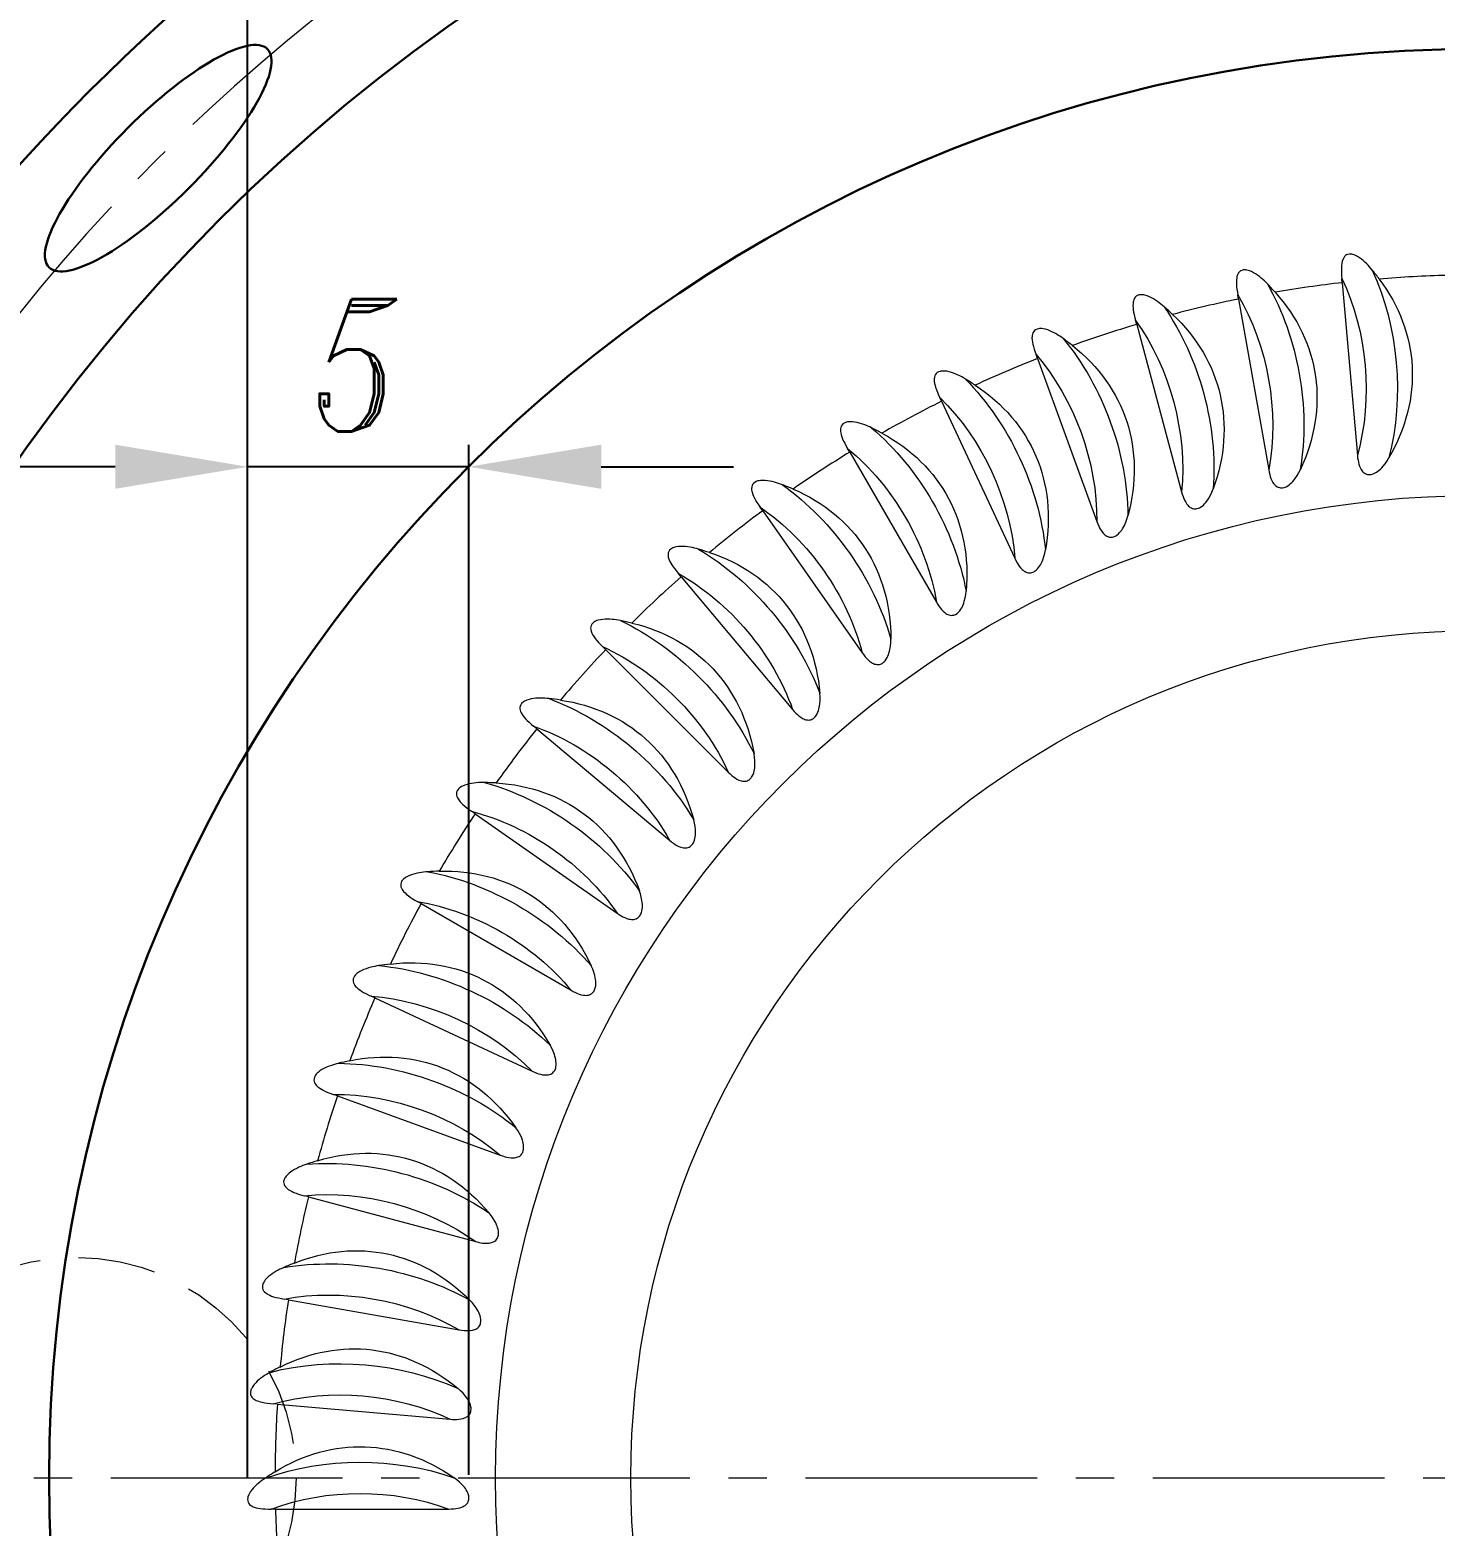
# Model space of a CAD drawing. Extents: x 197 to 911, y -8 to 441.
# Drawn here: x 518.66 to 550.51, y 182.52 to 216.45 of the extents above; entities that cross this region are included whole.
import ezdxf

# ---------------------------------------------------------------- set-up
doc = ezdxf.new("R2010")
doc.units = 0
doc.header["$LTSCALE"] = 7
doc.header["$MEASUREMENT"] = 0
doc.linetypes.add('CENTER2', pattern=[1.125, 0.75, -0.125, 0.125, -0.125])
doc.linetypes.add('HIDDEN', pattern=[0.375, 0.25, -0.125])
doc.layers.get('0').update_dxf_attribs({"linetype": 'CONTINUOUS', "lineweight": 15})
for name, color, linetype, lineweight in [('1', 1, 'CENTER2', 15), ('2', 2, 'HIDDEN', 15), ('3', 3, 'CONTINUOUS', 30), ('8', 250, 'CONTINUOUS', 15)]:
    doc.layers.add(name, color=color, linetype=linetype, lineweight=lineweight)
doc.styles.add('ITALICT', font='ITALICT.shx', dxfattribs={"width": 0.8, "height": 3})
doc.dimstyles.get("Standard").update_dxf_attribs({"dimtxt": 3, "dimasz": 3, "dimexe": 0.5, "dimexo": 0.5, "dimgap": 0.8, "dimtad": 1, "dimdsep": 46, "dimtxsty": 'ITALICT', "dimcen": 0.09, "dimazin": 2, "dimtfac": 1, "dimtmove": 0, "dimatfit": 3, "dimfxl": 1, "dimtolj": 1, "dimtzin": 0, "dimarcsym": 0})

# ---------------------------------------------------------------- blocks, each defined once
blk = doc.blocks.new('*D32')
at = {"color": 0, "lineweight": -2, "transparency": 16777216}
for p, q in [((491.115, 205.588), (474.637, 211.586)), ((488.491, 183.614), (469.704, 183.614))]:
    blk.add_line(p, q, dxfattribs=at)
blk.add_arc((551.491, 183.614), 81.286, 162.11471, 177.88529, dxfattribs=at)
at = {"color": 0, "transparency": 16777216}
for points in [[(473.66, 208.74), (474.606, 208.415), (475.106, 211.415)], [(470.76, 186.604), (469.76, 186.622), (470.204, 183.614)]]:
    blk.add_solid(points, dxfattribs=at)
at = {"color": 0, "transparency": 16777216, "insert": (469.174, 198.128), "char_height": 3, "attachment_point": 5, "rotation": 80, "style": 'ITALICT'}
blk.add_mtext('\\A1;20°', dxfattribs=at)
blk = doc.blocks.new('*D33')
at = {"color": 0, "lineweight": -2, "transparency": 16777216}
for p, q in [((499.341, 235.763), (487.736, 247.368)), ((488.491, 183.614), (461.329, 183.614))]:
    blk.add_line(p, q, dxfattribs=at)
blk.add_arc((551.491, 183.614), 89.662, 136.91715, 178.08285, dxfattribs=at)
at = {"color": 0, "transparency": 16777216}
for points in [[(485.645, 245.205), (486.364, 244.51), (488.09, 247.014)], [(462.379, 186.605), (461.379, 186.621), (461.829, 183.614)]]:
    blk.add_solid(points, dxfattribs=at)
at = {"color": 0, "transparency": 16777216, "insert": (466.529, 218.806), "char_height": 3, "attachment_point": 5, "rotation": 67.5, "style": 'ITALICT'}
blk.add_mtext('\\A1;45°', dxfattribs=at)
blk = doc.blocks.new('*D41')
at = {"color": 0, "lineweight": -2, "transparency": 16777216}
for p, q in [((523.592, 183.608), (523.592, 218.258)), ((579.387, 184.567), (579.387, 218.258)), ((526.592, 217.758), (576.387, 217.758))]:
    blk.add_line(p, q, dxfattribs=at)
at = {"color": 0, "transparency": 16777216}
for points in [[(526.592, 218.258), (526.592, 217.258), (523.592, 217.758)], [(576.387, 218.258), (576.387, 217.258), (579.387, 217.758)]]:
    blk.add_solid(points, dxfattribs=at)
at = {"color": 0, "transparency": 16777216, "insert": (550.895, 220.058), "char_height": 3, "attachment_point": 5, "style": 'ITALICT'}
blk.add_mtext('\\A1;55.8', dxfattribs=at)
blk = doc.blocks.new('*D42')
at = {"color": 0, "lineweight": -2, "transparency": 16777216}
for p, q in [((523.592, 183.608), (523.592, 207.042)), ((528.609, 183.681), (528.609, 207.042)), ((520.592, 206.542), (517.592, 206.542)), ((528.609, 206.542), (523.592, 206.542)), ((531.609, 206.542), (534.609, 206.542))]:
    blk.add_line(p, q, dxfattribs=at)
at = {"color": 0, "transparency": 16777216}
for points in [[(520.592, 207.042), (520.592, 206.042), (523.592, 206.542)], [(531.609, 207.042), (531.609, 206.042), (528.609, 206.542)]]:
    blk.add_solid(points, dxfattribs=at)
at = {"color": 0, "transparency": 16777216, "insert": (526.101, 208.842), "char_height": 3, "attachment_point": 5, "style": 'ITALICT'}
blk.add_mtext('\\A1;5', dxfattribs=at)

msp = doc.modelspace()

# ---------------------------------------------------------------- linework, layer by layer
at = {"layer": '1'}
msp.add_line((488.991, 183.614), (613.991, 183.614), dxfattribs=at)
for radius, start, end in [(57, 12.6703, 166.5373), (42.322, 126.4118, 143.5882)]:
    msp.add_arc((551.491, 183.614), radius, start, end, dxfattribs=at)
at = {"layer": '2'}
msp.add_circle((519.691, 183.614), 5, dxfattribs=at)
at = {"layer": '3'}
for radius in [44.5, 44.5, 40.355, 32.4]:
    msp.add_circle((551.491, 183.614), radius, dxfattribs=at)
msp.add_ellipse((521.565, 213.539), major_axis=(2.475, 2.475), ratio=0.27762, dxfattribs=at)
at = {"layer": '8', "ltscale": 0.001496}
for p, q in [((548.395, 210.872), (548.4, 210.812)), ((546.031, 210.499), (546.041, 210.44)), ((543.708, 209.92), (543.724, 209.863)), ((539.258, 208.169), (539.284, 208.115)), ((533.32, 204.167), (533.358, 204.121)), ((530.027, 200.699), (530.073, 200.661)), ((527.386, 196.712), (527.438, 196.683)), ((526.336, 194.562), (526.39, 194.537)), ((524.817, 190.027), (524.875, 190.012))]:
    msp.add_line(p, q, dxfattribs=at)
at = {"layer": '8', "ltscale": 0.002435}
for p, q in [((548.41, 210.716), (548.4, 210.812)), ((546.059, 210.344), (546.041, 210.44)), ((543.75, 209.769), (543.724, 209.863)), ((541.5, 208.995), (541.466, 209.086)), ((539.326, 208.027), (539.284, 208.115)), ((537.244, 206.874), (537.195, 206.958)), ((535.271, 205.544), (535.215, 205.623)), ((533.422, 204.047), (533.358, 204.121)), ((531.71, 202.394), (531.64, 202.463)), ((530.148, 200.599), (530.073, 200.661)), ((528.749, 198.674), (528.669, 198.729)), ((527.523, 196.635), (527.438, 196.683)), ((526.479, 194.496), (526.39, 194.537)), ((525.626, 192.275), (525.534, 192.308)), ((524.969, 189.988), (524.875, 190.012)), ((524.515, 187.652), (524.419, 187.668)), ((524.265, 185.286), (524.168, 185.293)), ((524.223, 182.906), (524.126, 182.906))]:
    msp.add_line(p, q, dxfattribs=at)
at = {"layer": '8', "ltscale": 0.098246}
for p, q in [((548.41, 210.716), (548.752, 206.801)), ((543.75, 209.769), (544.767, 205.973)), ((539.326, 208.027), (540.987, 204.466)), ((535.271, 205.544), (537.525, 202.325)), ((528.749, 198.674), (531.968, 196.42)), ((526.479, 194.496), (530.041, 192.836)), ((525.626, 192.275), (529.319, 190.931)), ((524.223, 182.906), (528.153, 182.906))]:
    msp.add_line(p, q, dxfattribs=at)
at = {"layer": '8', "ltscale": 0.098245}
for p, q in [((546.059, 210.344), (546.742, 206.474)), ((541.5, 208.995), (542.844, 205.302)), ((537.244, 206.874), (539.209, 203.471)), ((533.422, 204.047), (535.948, 201.037)), ((531.71, 202.394), (534.488, 199.616)), ((530.148, 200.599), (533.158, 198.073)), ((527.523, 196.635), (530.926, 194.67)), ((524.969, 189.988), (528.765, 188.971)), ((524.515, 187.652), (528.385, 186.97)), ((524.265, 185.286), (528.18, 184.943))]:
    msp.add_line(p, q, dxfattribs=at)
at = {"layer": '8', "ltscale": 0.001497}
for p, q in [((541.445, 209.142), (541.466, 209.086)), ((537.165, 207.01), (537.195, 206.958)), ((535.18, 205.672), (535.215, 205.623)), ((531.598, 202.505), (531.64, 202.463)), ((528.619, 198.763), (528.669, 198.729)), ((525.478, 192.328), (525.534, 192.308)), ((524.36, 187.678), (524.419, 187.668)), ((524.109, 185.298), (524.168, 185.293)), ((524.066, 182.905), (524.126, 182.906))]:
    msp.add_line(p, q, dxfattribs=at)
at = {"layer": '8'}
for points in [[(548.963, 211.147), (548.924, 211.184), (548.883, 211.221), (548.843, 211.253), (548.801, 211.283), (548.756, 211.311), (548.709, 211.335), (548.68, 211.347), (548.651, 211.356), (548.63, 211.361), (548.608, 211.364), (548.572, 211.365), (548.538, 211.359), (548.509, 211.348), (548.484, 211.33), (548.462, 211.309), (548.442, 211.281), (548.427, 211.25), (548.417, 211.225), (548.41, 211.201), (548.399, 211.15), (548.393, 211.105), (548.39, 211.06), (548.389, 211.003), (548.39, 210.945), (548.395, 210.872)], [(546.573, 210.822), (546.531, 210.856), (546.487, 210.888), (546.444, 210.917), (546.4, 210.943), (546.352, 210.967), (546.303, 210.987), (546.274, 210.996), (546.244, 211.003), (546.222, 211.006), (546.2, 211.007), (546.165, 211.005), (546.131, 210.996), (546.104, 210.982), (546.08, 210.963), (546.06, 210.94), (546.043, 210.91), (546.03, 210.878), (546.023, 210.853), (546.017, 210.827), (546.011, 210.776), (546.009, 210.73), (546.01, 210.685), (546.014, 210.628), (546.02, 210.571), (546.031, 210.499)], [(544.22, 210.289), (544.175, 210.32), (544.129, 210.348), (544.084, 210.373), (544.037, 210.396), (543.988, 210.416), (543.937, 210.431), (543.907, 210.438), (543.877, 210.442), (543.855, 210.443), (543.833, 210.442), (543.798, 210.437), (543.765, 210.425), (543.739, 210.409), (543.716, 210.387), (543.699, 210.362), (543.684, 210.331), (543.674, 210.298), (543.669, 210.272), (543.666, 210.247), (543.665, 210.195), (543.667, 210.15), (543.671, 210.104), (543.68, 210.048), (543.691, 209.992), (543.708, 209.92)], [(541.923, 209.554), (541.875, 209.581), (541.827, 209.605), (541.779, 209.626), (541.731, 209.644), (541.681, 209.66), (541.629, 209.671), (541.598, 209.675), (541.568, 209.676), (541.545, 209.675), (541.523, 209.673), (541.489, 209.664), (541.458, 209.649), (541.433, 209.631), (541.413, 209.608), (541.397, 209.581), (541.385, 209.549), (541.378, 209.515), (541.376, 209.489), (541.375, 209.463), (541.378, 209.412), (541.384, 209.367), (541.392, 209.322), (541.406, 209.267), (541.422, 209.211), (541.445, 209.142)], [(539.699, 208.622), (539.649, 208.644), (539.598, 208.664), (539.549, 208.681), (539.5, 208.695), (539.448, 208.706), (539.395, 208.712), (539.365, 208.713), (539.334, 208.712), (539.312, 208.709), (539.29, 208.705), (539.257, 208.693), (539.227, 208.676), (539.204, 208.655), (539.185, 208.631), (539.172, 208.603), (539.163, 208.57), (539.159, 208.535), (539.159, 208.509), (539.16, 208.483), (539.168, 208.432), (539.178, 208.388), (539.19, 208.344), (539.208, 208.29), (539.229, 208.237), (539.258, 208.169)], [(537.564, 207.499), (537.512, 207.516), (537.46, 207.532), (537.41, 207.544), (537.359, 207.554), (537.307, 207.56), (537.254, 207.562), (537.223, 207.561), (537.193, 207.557), (537.171, 207.552), (537.15, 207.546), (537.118, 207.532), (537.089, 207.512), (537.068, 207.489), (537.052, 207.463), (537.041, 207.434), (537.035, 207.4), (537.034, 207.366), (537.036, 207.34), (537.04, 207.314), (537.051, 207.264), (537.065, 207.22), (537.081, 207.178), (537.104, 207.126), (537.13, 207.074), (537.165, 207.01)], [(548.752, 206.801), (548.758, 206.744), (548.767, 206.688), (548.775, 206.645), (548.786, 206.602), (548.802, 206.553), (548.822, 206.507), (548.836, 206.482), (548.853, 206.457), (548.868, 206.438), (548.885, 206.42), (548.908, 206.402), (548.932, 206.387), (548.957, 206.376), (548.983, 206.369), (549.004, 206.366), (549.024, 206.366), (549.066, 206.37), (549.088, 206.375), (549.11, 206.383), (549.153, 206.401), (549.187, 206.421), (549.219, 206.443), (549.247, 206.466), (549.273, 206.489), (549.304, 206.52), (549.334, 206.552), (549.382, 206.612), (549.426, 206.676), (549.467, 206.742)], [(546.742, 206.474), (546.753, 206.418), (546.766, 206.363), (546.778, 206.32), (546.793, 206.279), (546.813, 206.232), (546.837, 206.187), (546.853, 206.163), (546.872, 206.141), (546.889, 206.123), (546.907, 206.106), (546.931, 206.09), (546.957, 206.077), (546.983, 206.069), (547.01, 206.064), (547.03, 206.063), (547.051, 206.064), (547.091, 206.072), (547.113, 206.079), (547.135, 206.088), (547.175, 206.111), (547.207, 206.133), (547.238, 206.159), (547.264, 206.183), (547.288, 206.209), (547.316, 206.242), (547.343, 206.277), (547.386, 206.341), (547.424, 206.408), (547.459, 206.478)], [(535.535, 206.194), (535.482, 206.207), (535.429, 206.218), (535.378, 206.226), (535.327, 206.231), (535.274, 206.233), (535.221, 206.23), (535.19, 206.226), (535.16, 206.22), (535.139, 206.213), (535.118, 206.205), (535.088, 206.188), (535.061, 206.166), (535.042, 206.141), (535.028, 206.114), (535.02, 206.084), (535.017, 206.05), (535.019, 206.015), (535.023, 205.99), (535.029, 205.964), (535.045, 205.915), (535.063, 205.873), (535.083, 205.832), (535.11, 205.782), (535.14, 205.733), (535.18, 205.672)], [(544.767, 205.973), (544.783, 205.918), (544.801, 205.864), (544.817, 205.823), (544.835, 205.783), (544.86, 205.738), (544.888, 205.696), (544.906, 205.673), (544.926, 205.652), (544.944, 205.636), (544.964, 205.621), (544.99, 205.607), (545.017, 205.596), (545.043, 205.59), (545.07, 205.588), (545.091, 205.589), (545.111, 205.592), (545.151, 205.603), (545.172, 205.612), (545.192, 205.623), (545.231, 205.649), (545.261, 205.674), (545.289, 205.702), (545.313, 205.729), (545.335, 205.757), (545.36, 205.792), (545.383, 205.829), (545.42, 205.897), (545.453, 205.967), (545.482, 206.039)], [(542.844, 205.302), (542.865, 205.249), (542.887, 205.197), (542.907, 205.157), (542.929, 205.118), (542.956, 205.076), (542.988, 205.036), (543.008, 205.015), (543.03, 204.996), (543.05, 204.982), (543.071, 204.969), (543.098, 204.957), (543.126, 204.949), (543.152, 204.945), (543.179, 204.945), (543.2, 204.947), (543.22, 204.952), (543.258, 204.967), (543.279, 204.978), (543.298, 204.991), (543.334, 205.02), (543.362, 205.048), (543.387, 205.078), (543.409, 205.106), (543.428, 205.136), (543.45, 205.174), (543.47, 205.212), (543.501, 205.283), (543.528, 205.356), (543.55, 205.43)], [(533.628, 204.718), (533.574, 204.726), (533.52, 204.732), (533.468, 204.736), (533.417, 204.737), (533.364, 204.734), (533.311, 204.726), (533.281, 204.72), (533.252, 204.71), (533.232, 204.702), (533.212, 204.692), (533.183, 204.672), (533.158, 204.648), (533.141, 204.622), (533.13, 204.593), (533.124, 204.563), (533.124, 204.529), (533.129, 204.494), (533.136, 204.469), (533.144, 204.445), (533.164, 204.397), (533.185, 204.357), (533.208, 204.318), (533.24, 204.27), (533.274, 204.224), (533.32, 204.167)], [(540.987, 204.466), (541.012, 204.415), (541.039, 204.365), (541.062, 204.327), (541.087, 204.29), (541.118, 204.251), (541.153, 204.214), (541.175, 204.195), (541.199, 204.177), (541.22, 204.165), (541.242, 204.154), (541.269, 204.144), (541.298, 204.138), (541.325, 204.137), (541.352, 204.139), (541.372, 204.144), (541.392, 204.15), (541.429, 204.168), (541.448, 204.181), (541.466, 204.195), (541.5, 204.228), (541.525, 204.258), (541.548, 204.29), (541.566, 204.32), (541.583, 204.351), (541.602, 204.391), (541.618, 204.431), (541.643, 204.504), (541.663, 204.579), (541.679, 204.655)], [(539.209, 203.471), (539.239, 203.422), (539.27, 203.375), (539.296, 203.339), (539.324, 203.305), (539.359, 203.268), (539.397, 203.234), (539.421, 203.217), (539.445, 203.202), (539.468, 203.191), (539.491, 203.182), (539.519, 203.175), (539.548, 203.172), (539.575, 203.173), (539.601, 203.178), (539.621, 203.184), (539.64, 203.192), (539.676, 203.213), (539.694, 203.227), (539.711, 203.243), (539.741, 203.278), (539.764, 203.31), (539.783, 203.344), (539.799, 203.376), (539.813, 203.409), (539.828, 203.45), (539.841, 203.491), (539.86, 203.566), (539.873, 203.643), (539.882, 203.72)], [(531.856, 203.08), (531.802, 203.084), (531.748, 203.086), (531.696, 203.085), (531.645, 203.081), (531.592, 203.073), (531.541, 203.062), (531.511, 203.052), (531.483, 203.041), (531.463, 203.03), (531.444, 203.019), (531.417, 202.997), (531.394, 202.97), (531.38, 202.943), (531.371, 202.913), (531.368, 202.883), (531.371, 202.848), (531.379, 202.815), (531.388, 202.79), (531.398, 202.766), (531.422, 202.721), (531.447, 202.682), (531.474, 202.646), (531.509, 202.601), (531.547, 202.558), (531.598, 202.505)], [(537.525, 202.325), (537.559, 202.279), (537.594, 202.234), (537.624, 202.201), (537.654, 202.17), (537.692, 202.136), (537.733, 202.106), (537.758, 202.091), (537.784, 202.078), (537.807, 202.069), (537.831, 202.062), (537.86, 202.057), (537.889, 202.057), (537.915, 202.06), (537.942, 202.067), (537.961, 202.075), (537.979, 202.084), (538.012, 202.109), (538.029, 202.125), (538.045, 202.142), (538.072, 202.179), (538.091, 202.213), (538.108, 202.249), (538.121, 202.282), (538.133, 202.316), (538.144, 202.358), (538.153, 202.4), (538.165, 202.477), (538.172, 202.554), (538.174, 202.632)], [(530.235, 201.295), (530.18, 201.294), (530.126, 201.291), (530.074, 201.285), (530.023, 201.277), (529.972, 201.265), (529.921, 201.249), (529.893, 201.237), (529.866, 201.223), (529.847, 201.211), (529.829, 201.198), (529.804, 201.173), (529.784, 201.145), (529.772, 201.117), (529.766, 201.086), (529.766, 201.056), (529.771, 201.022), (529.782, 200.989), (529.793, 200.965), (529.805, 200.942), (529.833, 200.899), (529.861, 200.863), (529.891, 200.829), (529.93, 200.787), (529.972, 200.748), (530.027, 200.699)], [(535.948, 201.037), (535.985, 200.994), (536.024, 200.952), (536.056, 200.922), (536.09, 200.893), (536.131, 200.863), (536.174, 200.836), (536.2, 200.824), (536.227, 200.813), (536.251, 200.806), (536.275, 200.801), (536.304, 200.799), (536.333, 200.801), (536.359, 200.806), (536.385, 200.816), (536.403, 200.825), (536.42, 200.836), (536.452, 200.864), (536.467, 200.881), (536.481, 200.899), (536.505, 200.939), (536.521, 200.975), (536.535, 201.012), (536.545, 201.046), (536.553, 201.081), (536.561, 201.123), (536.567, 201.167), (536.572, 201.244), (536.572, 201.321), (536.567, 201.399)], [(534.488, 199.616), (534.529, 199.576), (534.572, 199.539), (534.607, 199.511), (534.642, 199.485), (534.686, 199.458), (534.731, 199.436), (534.758, 199.425), (534.786, 199.417), (534.81, 199.412), (534.835, 199.41), (534.864, 199.41), (534.893, 199.414), (534.919, 199.422), (534.943, 199.434), (534.96, 199.445), (534.977, 199.458), (535.005, 199.487), (535.019, 199.506), (535.031, 199.526), (535.052, 199.567), (535.065, 199.604), (535.076, 199.642), (535.083, 199.677), (535.088, 199.712), (535.092, 199.756), (535.094, 199.799), (535.092, 199.876), (535.085, 199.954), (535.074, 200.03)], [(528.774, 199.375), (528.72, 199.37), (528.666, 199.362), (528.616, 199.352), (528.566, 199.339), (528.515, 199.323), (528.466, 199.302), (528.439, 199.288), (528.413, 199.271), (528.396, 199.258), (528.379, 199.243), (528.356, 199.216), (528.338, 199.186), (528.329, 199.157), (528.325, 199.126), (528.328, 199.096), (528.337, 199.063), (528.351, 199.031), (528.363, 199.008), (528.377, 198.986), (528.409, 198.946), (528.44, 198.912), (528.473, 198.881), (528.516, 198.843), (528.56, 198.807), (528.619, 198.763)], [(533.158, 198.073), (533.203, 198.037), (533.249, 198.003), (533.285, 197.979), (533.323, 197.956), (533.369, 197.934), (533.416, 197.915), (533.444, 197.907), (533.472, 197.901), (533.497, 197.898), (533.521, 197.898), (533.55, 197.901), (533.579, 197.908), (533.604, 197.918), (533.627, 197.931), (533.643, 197.944), (533.659, 197.958), (533.685, 197.99), (533.697, 198.01), (533.707, 198.03), (533.724, 198.074), (533.734, 198.112), (533.741, 198.15), (533.745, 198.186), (533.747, 198.221), (533.747, 198.265), (533.745, 198.308), (533.737, 198.385), (533.723, 198.462), (533.705, 198.537)], [(527.487, 197.335), (527.434, 197.325), (527.381, 197.312), (527.331, 197.298), (527.282, 197.281), (527.234, 197.26), (527.187, 197.236), (527.161, 197.219), (527.137, 197.2), (527.12, 197.185), (527.105, 197.169), (527.084, 197.141), (527.069, 197.109), (527.062, 197.079), (527.062, 197.048), (527.067, 197.018), (527.078, 196.986), (527.095, 196.955), (527.11, 196.934), (527.126, 196.913), (527.161, 196.876), (527.194, 196.845), (527.23, 196.816), (527.276, 196.783), (527.323, 196.751), (527.386, 196.712)], [(531.968, 196.42), (532.015, 196.388), (532.064, 196.359), (532.102, 196.338), (532.142, 196.318), (532.189, 196.3), (532.238, 196.285), (532.267, 196.28), (532.295, 196.276), (532.32, 196.276), (532.345, 196.278), (532.373, 196.283), (532.401, 196.292), (532.425, 196.304), (532.447, 196.32), (532.462, 196.334), (532.476, 196.349), (532.499, 196.384), (532.51, 196.404), (532.518, 196.426), (532.531, 196.47), (532.538, 196.509), (532.542, 196.548), (532.543, 196.584), (532.541, 196.619), (532.538, 196.663), (532.532, 196.706), (532.517, 196.782), (532.497, 196.857), (532.472, 196.93)], [(526.382, 195.191), (526.33, 195.176), (526.278, 195.159), (526.23, 195.14), (526.183, 195.119), (526.136, 195.094), (526.092, 195.065), (526.068, 195.047), (526.045, 195.026), (526.03, 195.01), (526.016, 194.992), (525.998, 194.962), (525.986, 194.929), (525.982, 194.899), (525.984, 194.868), (525.991, 194.838), (526.006, 194.807), (526.025, 194.778), (526.041, 194.758), (526.059, 194.739), (526.097, 194.705), (526.134, 194.677), (526.171, 194.652), (526.22, 194.622), (526.27, 194.594), (526.336, 194.562)], [(530.926, 194.67), (530.976, 194.642), (531.027, 194.617), (531.067, 194.599), (531.109, 194.584), (531.157, 194.569), (531.207, 194.559), (531.236, 194.556), (531.265, 194.555), (531.29, 194.557), (531.314, 194.561), (531.342, 194.569), (531.369, 194.58), (531.392, 194.594), (531.412, 194.612), (531.426, 194.627), (531.439, 194.644), (531.459, 194.68), (531.467, 194.701), (531.474, 194.723), (531.483, 194.769), (531.486, 194.808), (531.486, 194.847), (531.484, 194.883), (531.48, 194.918), (531.473, 194.961), (531.463, 195.004), (531.442, 195.078), (531.415, 195.151), (531.384, 195.222)], [(530.041, 192.836), (530.093, 192.812), (530.146, 192.792), (530.188, 192.778), (530.23, 192.766), (530.28, 192.755), (530.33, 192.75), (530.359, 192.749), (530.388, 192.751), (530.413, 192.755), (530.437, 192.761), (530.464, 192.771), (530.489, 192.785), (530.511, 192.801), (530.53, 192.82), (530.543, 192.836), (530.554, 192.854), (530.57, 192.892), (530.577, 192.914), (530.582, 192.937), (530.587, 192.983), (530.587, 193.022), (530.583, 193.061), (530.578, 193.096), (530.571, 193.131), (530.56, 193.173), (530.547, 193.215), (530.519, 193.287), (530.486, 193.357), (530.449, 193.425)], [(525.469, 192.959), (525.418, 192.939), (525.368, 192.918), (525.322, 192.895), (525.277, 192.87), (525.232, 192.841), (525.191, 192.808), (525.168, 192.787), (525.147, 192.765), (525.134, 192.747), (525.121, 192.729), (525.106, 192.697), (525.097, 192.663), (525.095, 192.633), (525.1, 192.602), (525.11, 192.573), (525.127, 192.543), (525.149, 192.516), (525.167, 192.498), (525.186, 192.48), (525.227, 192.449), (525.266, 192.425), (525.306, 192.403), (525.357, 192.378), (525.409, 192.355), (525.478, 192.328)], [(529.319, 190.931), (529.372, 190.913), (529.427, 190.896), (529.47, 190.886), (529.513, 190.878), (529.564, 190.872), (529.614, 190.871), (529.643, 190.873), (529.672, 190.877), (529.696, 190.883), (529.719, 190.891), (529.746, 190.903), (529.77, 190.919), (529.79, 190.937), (529.807, 190.958), (529.819, 190.976), (529.828, 190.994), (529.841, 191.033), (529.846, 191.056), (529.849, 191.079), (529.85, 191.125), (529.846, 191.164), (529.84, 191.203), (529.831, 191.238), (529.821, 191.272), (529.806, 191.313), (529.79, 191.353), (529.755, 191.422), (529.717, 191.489), (529.674, 191.554)], [(524.753, 190.655), (524.705, 190.631), (524.657, 190.605), (524.612, 190.579), (524.57, 190.55), (524.528, 190.517), (524.489, 190.481), (524.469, 190.458), (524.45, 190.434), (524.438, 190.415), (524.427, 190.396), (524.415, 190.363), (524.408, 190.329), (524.409, 190.298), (524.417, 190.268), (524.43, 190.24), (524.449, 190.212), (524.473, 190.187), (524.493, 190.17), (524.514, 190.154), (524.557, 190.127), (524.598, 190.106), (524.639, 190.087), (524.692, 190.067), (524.747, 190.048), (524.817, 190.027)], [(528.765, 188.971), (528.82, 188.957), (528.876, 188.946), (528.92, 188.939), (528.964, 188.935), (529.015, 188.933), (529.065, 188.936), (529.094, 188.941), (529.122, 188.948), (529.146, 188.956), (529.168, 188.966), (529.193, 188.98), (529.216, 188.999), (529.234, 189.018), (529.25, 189.04), (529.259, 189.059), (529.267, 189.078), (529.277, 189.118), (529.28, 189.141), (529.28, 189.164), (529.277, 189.211), (529.27, 189.249), (529.26, 189.287), (529.249, 189.321), (529.236, 189.354), (529.218, 189.394), (529.198, 189.432), (529.158, 189.498), (529.113, 189.562), (529.065, 189.623)], [(524.241, 188.298), (524.195, 188.27), (524.149, 188.24), (524.108, 188.21), (524.068, 188.177), (524.029, 188.141), (523.993, 188.102), (523.975, 188.077), (523.958, 188.051), (523.948, 188.032), (523.939, 188.011), (523.929, 187.978), (523.926, 187.943), (523.93, 187.912), (523.94, 187.883), (523.955, 187.856), (523.977, 187.83), (524.003, 187.807), (524.024, 187.792), (524.046, 187.778), (524.092, 187.755), (524.134, 187.737), (524.177, 187.722), (524.232, 187.706), (524.288, 187.693), (524.36, 187.678)], [(528.385, 186.97), (528.441, 186.961), (528.498, 186.955), (528.542, 186.952), (528.586, 186.951), (528.636, 186.954), (528.687, 186.962), (528.715, 186.969), (528.742, 186.978), (528.765, 186.988), (528.787, 187), (528.81, 187.017), (528.831, 187.037), (528.848, 187.058), (528.861, 187.081), (528.869, 187.1), (528.875, 187.12), (528.882, 187.161), (528.882, 187.184), (528.881, 187.207), (528.874, 187.253), (528.864, 187.291), (528.851, 187.328), (528.836, 187.361), (528.82, 187.393), (528.799, 187.43), (528.775, 187.467), (528.73, 187.529), (528.68, 187.589), (528.626, 187.645)], [(523.937, 185.905), (523.893, 185.873), (523.85, 185.84), (523.811, 185.806), (523.774, 185.77), (523.739, 185.73), (523.707, 185.688), (523.691, 185.662), (523.676, 185.635), (523.668, 185.614), (523.661, 185.593), (523.654, 185.559), (523.654, 185.524), (523.66, 185.494), (523.673, 185.465), (523.69, 185.44), (523.714, 185.416), (523.742, 185.395), (523.765, 185.382), (523.788, 185.37), (523.835, 185.351), (523.879, 185.337), (523.923, 185.326), (523.979, 185.315), (524.036, 185.306), (524.109, 185.298)], [(528.18, 184.943), (528.237, 184.939), (528.294, 184.938), (528.338, 184.939), (528.382, 184.942), (528.432, 184.949), (528.482, 184.961), (528.509, 184.971), (528.536, 184.982), (528.557, 184.994), (528.578, 185.008), (528.6, 185.027), (528.619, 185.049), (528.634, 185.071), (528.645, 185.096), (528.652, 185.116), (528.656, 185.136), (528.659, 185.177), (528.657, 185.2), (528.654, 185.223), (528.643, 185.268), (528.629, 185.305), (528.613, 185.341), (528.596, 185.372), (528.577, 185.402), (528.553, 185.438), (528.526, 185.473), (528.475, 185.531), (528.42, 185.585), (528.362, 185.637)], [(528.153, 182.906), (528.21, 182.908), (528.267, 182.911), (528.311, 182.916), (528.354, 182.923), (528.404, 182.935), (528.452, 182.951), (528.478, 182.963), (528.504, 182.977), (528.524, 182.99), (528.543, 183.006), (528.564, 183.027), (528.581, 183.05), (528.594, 183.074), (528.603, 183.099), (528.608, 183.119), (528.61, 183.14), (528.609, 183.181), (528.606, 183.204), (528.601, 183.227), (528.586, 183.271), (528.569, 183.306), (528.549, 183.34), (528.53, 183.37), (528.509, 183.399), (528.481, 183.432), (528.451, 183.464), (528.395, 183.518), (528.336, 183.567), (528.274, 183.614)], [(523.842, 183.495), (523.801, 183.46), (523.761, 183.422), (523.725, 183.385), (523.692, 183.346), (523.66, 183.303), (523.632, 183.259), (523.618, 183.231), (523.606, 183.203), (523.599, 183.182), (523.594, 183.16), (523.59, 183.125), (523.593, 183.09), (523.602, 183.061), (523.617, 183.034), (523.637, 183.01), (523.663, 182.988), (523.692, 182.97), (523.716, 182.959), (523.74, 182.949), (523.789, 182.934), (523.834, 182.924), (523.879, 182.917), (523.935, 182.911), (523.993, 182.907), (524.066, 182.905)]]:
    msp.add_lwpolyline(points, dxfattribs=at)
for radius in [22.277, 19.21]:
    msp.add_circle((551.491, 183.614), radius, dxfattribs=at)
for centre, radius, start, end in [((547.71, 209.905), 1.764, 38.5227, 44.7232), ((545.433, 209.476), 1.764, 43.5227, 49.7232), ((551.491, 183.614), 27.277, 96.4855, 99.7131), ((542.996, 206.125), 7.807, 36.7716, 38.6847), ((551.491, 183.614), 27.277, 91.4855, 94.7131), ((541.066, 205.299), 7.807, 41.7716, 43.6847), ((543.202, 208.849), 1.764, 48.5227, 54.7232), ((539.216, 204.307), 7.807, 46.7716, 48.6847), ((551.491, 183.614), 27.277, 101.4855, 104.7131), ((551.491, 183.614), 27.277, 106.4855, 109.7131), ((541.034, 208.031), 1.764, 53.5227, 59.7232), ((537.459, 203.159), 7.807, 51.7716, 53.6847), ((551.491, 183.614), 27.277, 111.4855, 114.7131), ((538.945, 207.027), 1.764, 58.5227, 64.7232), ((535.809, 201.862), 7.807, 56.7716, 58.6847), ((551.491, 183.614), 27.277, 116.4855, 119.7131), ((536.953, 205.844), 1.764, 63.5227, 69.7232), ((534.278, 200.425), 7.807, 61.7716, 63.6847), ((551.491, 183.614), 27.277, 121.4855, 124.7131), ((535.07, 204.492), 1.764, 68.5227, 74.7232), ((532.878, 198.861), 7.807, 66.7716, 68.6847), ((551.491, 183.614), 27.277, 126.4855, 129.7131), ((533.313, 202.982), 1.764, 73.5227, 79.7232), ((531.62, 197.181), 7.807, 71.7716, 73.6847), ((551.491, 183.614), 27.277, 131.4855, 134.7131), ((531.694, 201.324), 1.764, 78.5227, 84.7232), ((530.513, 195.398), 7.807, 76.7716, 78.6847), ((551.491, 183.614), 27.277, 136.4855, 139.7131), ((530.226, 199.531), 1.764, 83.5227, 89.7232), ((529.566, 193.525), 7.807, 81.7716, 83.6847), ((551.491, 183.614), 27.277, 141.4855, 144.7131), ((528.92, 197.617), 1.764, 88.5227, 94.7232), ((528.786, 191.576), 7.807, 86.7716, 88.6847), ((551.491, 183.614), 27.277, 146.4855, 149.7131), ((527.785, 195.597), 1.764, 93.5227, 99.7232), ((528.178, 189.567), 7.807, 91.7716, 93.6847), ((551.491, 183.614), 27.277, 151.4855, 154.7131), ((526.831, 193.485), 1.764, 98.5227, 104.7232), ((527.748, 187.512), 7.807, 96.7716, 98.6847), ((551.491, 183.614), 27.277, 156.4855, 159.7131), ((527.499, 185.428), 7.807, 101.7716, 103.6847), ((526.064, 191.298), 1.764, 103.5227, 109.7232), ((551.491, 183.614), 27.277, 161.4855, 164.7131), ((525.491, 189.053), 1.764, 108.5227, 114.7232), ((527.432, 183.33), 7.807, 106.7716, 108.6847), ((551.491, 183.614), 27.277, 166.4855, 169.7131), ((525.116, 186.766), 1.764, 113.5227, 119.7232), ((527.548, 181.235), 7.807, 111.7716, 113.6847), ((551.491, 183.614), 27.277, 171.4855, 174.7131), ((524.942, 184.456), 1.764, 118.5227, 124.7232), ((527.846, 179.157), 7.807, 116.7716, 118.6847), ((551.491, 183.614), 27.277, 176.4855, 179.7131), ((524.969, 182.139), 1.764, 123.5227, 129.7232), ((528.325, 177.113), 7.807, 121.7716, 123.6847), ((551.491, 183.614), 27.277, 181.4855, 184.7131)]:
    msp.add_arc(centre, radius, start, end, dxfattribs=at)
at = {"layer": '8', "extrusion": (0, 0, -1)}
for centre, major_axis, start_param, end_param in [((545.9, 208.571), (-0.375, 4.284), 1.083148, 2.057839), ((546.252, 208.602), (-0.418, 4.782), 1.107421, 2.03129), ((543.223, 208.337), (6.762, 0.592), 5.870263, 6.743679), ((543.746, 207.989), (-0.747, 4.235), 1.083148, 2.057839), ((544.094, 208.05), (-0.834, 4.727), 1.107421, 2.03129), ((541.1, 207.522), (6.685, 1.179), 5.870263, 6.743679), ((541.993, 207.313), (-1.242, 4.636), 1.107421, 2.03129), ((541.651, 207.221), (-1.113, 4.153), 1.083148, 2.057839), ((539.056, 206.526), (6.557, 1.757), 5.870263, 6.743679), ((539.963, 206.395), (-1.642, 4.511), 1.107421, 2.03129), ((539.631, 206.274), (-1.471, 4.041), 1.083148, 2.057839), ((537.106, 205.355), (6.379, 2.322), 5.870263, 6.743679), ((538.021, 205.303), (-2.029, 4.35), 1.107421, 2.03129), ((535.266, 204.018), (6.152, 2.869), 5.870263, 6.743679), ((537.701, 205.154), (-1.817, 3.897), 1.083148, 2.057839), ((536.182, 204.047), (-2.4, 4.157), 1.107421, 2.03129), ((533.549, 202.527), (5.879, 3.394), 5.870263, 6.743679), ((535.876, 203.87), (-2.15, 3.724), 1.083148, 2.057839), ((534.46, 202.635), (-2.753, 3.932), 1.107421, 2.03129), ((531.969, 200.891), (5.561, 3.894), 5.870263, 6.743679), ((534.17, 202.432), (-2.466, 3.522), 1.083148, 2.057839), ((532.867, 201.078), (-3.085, 3.677), 1.107421, 2.03129), ((530.537, 199.124), (5.2, 4.363), 5.870263, 6.743679), ((532.596, 200.851), (-2.764, 3.294), 1.083148, 2.057839), ((531.415, 199.389), (-3.394, 3.394), 1.107421, 2.03129), ((529.265, 197.239), (4.8, 4.8), 5.870263, 6.743679), ((531.165, 199.139), (-3.041, 3.041), 1.083148, 2.057839), ((530.117, 197.579), (-3.677, 3.085), 1.107421, 2.03129), ((528.162, 195.25), (4.363, 5.2), 5.870263, 6.743679), ((529.89, 197.308), (-3.294, 2.764), 1.083148, 2.057839), ((528.981, 195.663), (-3.932, 2.753), 1.107421, 2.03129), ((527.237, 193.172), (3.894, 5.561), 5.870263, 6.743679), ((528.778, 195.373), (-3.522, 2.466), 1.083148, 2.057839), ((528.017, 193.655), (-4.157, 2.4), 1.107421, 2.03129), ((526.496, 191.022), (3.394, 5.879), 5.870263, 6.743679), ((527.84, 193.349), (-3.724, 2.15), 1.083148, 2.057839), ((525.946, 188.816), (2.869, 6.152), 5.870263, 6.743679), ((527.231, 191.571), (-4.35, 2.029), 1.107421, 2.03129), ((527.081, 191.251), (-3.897, 1.817), 1.083148, 2.057839), ((525.589, 186.569), (2.322, 6.379), 5.870263, 6.743679), ((526.629, 189.427), (-4.511, 1.642), 1.107421, 2.03129), ((526.508, 189.094), (-4.041, 1.471), 1.083148, 2.057839), ((525.43, 184.301), (1.757, 6.557), 5.870263, 6.743679), ((526.217, 187.238), (-4.636, 1.242), 1.107421, 2.03129), ((526.126, 186.896), (-4.153, 1.113), 1.083148, 2.057839), ((525.47, 182.027), (1.179, 6.685), 5.870263, 6.743679), ((525.998, 185.021), (-4.727, 0.834), 1.107421, 2.03129), ((525.936, 184.673), (-4.235, 0.747), 1.083148, 2.057839), ((525.707, 179.765), (0.592, 6.762), 5.870263, 6.743679), ((525.972, 182.794), (-4.782, 0.418), 1.107421, 2.03129), ((525.941, 182.442), (-4.284, 0.375), 1.083148, 2.057839), ((526.141, 177.532), (0, 6.788), 5.870185, 6.743679), ((526.141, 180.573), (-4.8, 0), 1.107421, 2.03129), ((526.141, 180.219), (-4.3, 0), 1.083148, 2.057839)]:
    msp.add_ellipse(centre, major_axis=major_axis, ratio=0.707107, start_param=start_param, end_param=end_param, dxfattribs=at)

# ---------------------------------------------------------------- dimensions: what is measured, and where the dimension line sits
for base, line1, line2, picture, middle in [((473.841, 228.445), ((509.594, 225.51), (499.695, 235.409)), ((488.991, 183.614), (613.991, 183.614)), '*D33', (466.529, 218.806)), ((472.395, 202.359), ((488.991, 183.614), (613.991, 183.614)), ((504.271, 200.8), (491.585, 205.417)), '*D32', (469.174, 198.128))]:
    dim = msp.add_angular_dim_2l(base=base, line1=line1, line2=line2, dimstyle='Standard')
    dim.commit()
    dim.dimension.update_dxf_attribs({"geometry": picture, "text_midpoint": middle})
dim = msp.add_linear_dim(base=(579.387, 217.758), p1=(523.592, 183.108), p2=(579.387, 184.067), dimstyle='Standard', override={"dimdec": 1})
dim.commit()
dim.dimension.update_dxf_attribs({"geometry": '*D41', "text_midpoint": (550.895, 217.758), "dimtype": 160})
dim = msp.add_linear_dim(base=(523.592, 206.542), p1=(528.609, 183.181), p2=(523.592, 183.108), dimstyle='Standard', override={"dimdec": 1})
dim.commit()
dim.dimension.update_dxf_attribs({"geometry": '*D42', "text_midpoint": (526.101, 208.842)})

doc.saveas('drawing.dxf')
